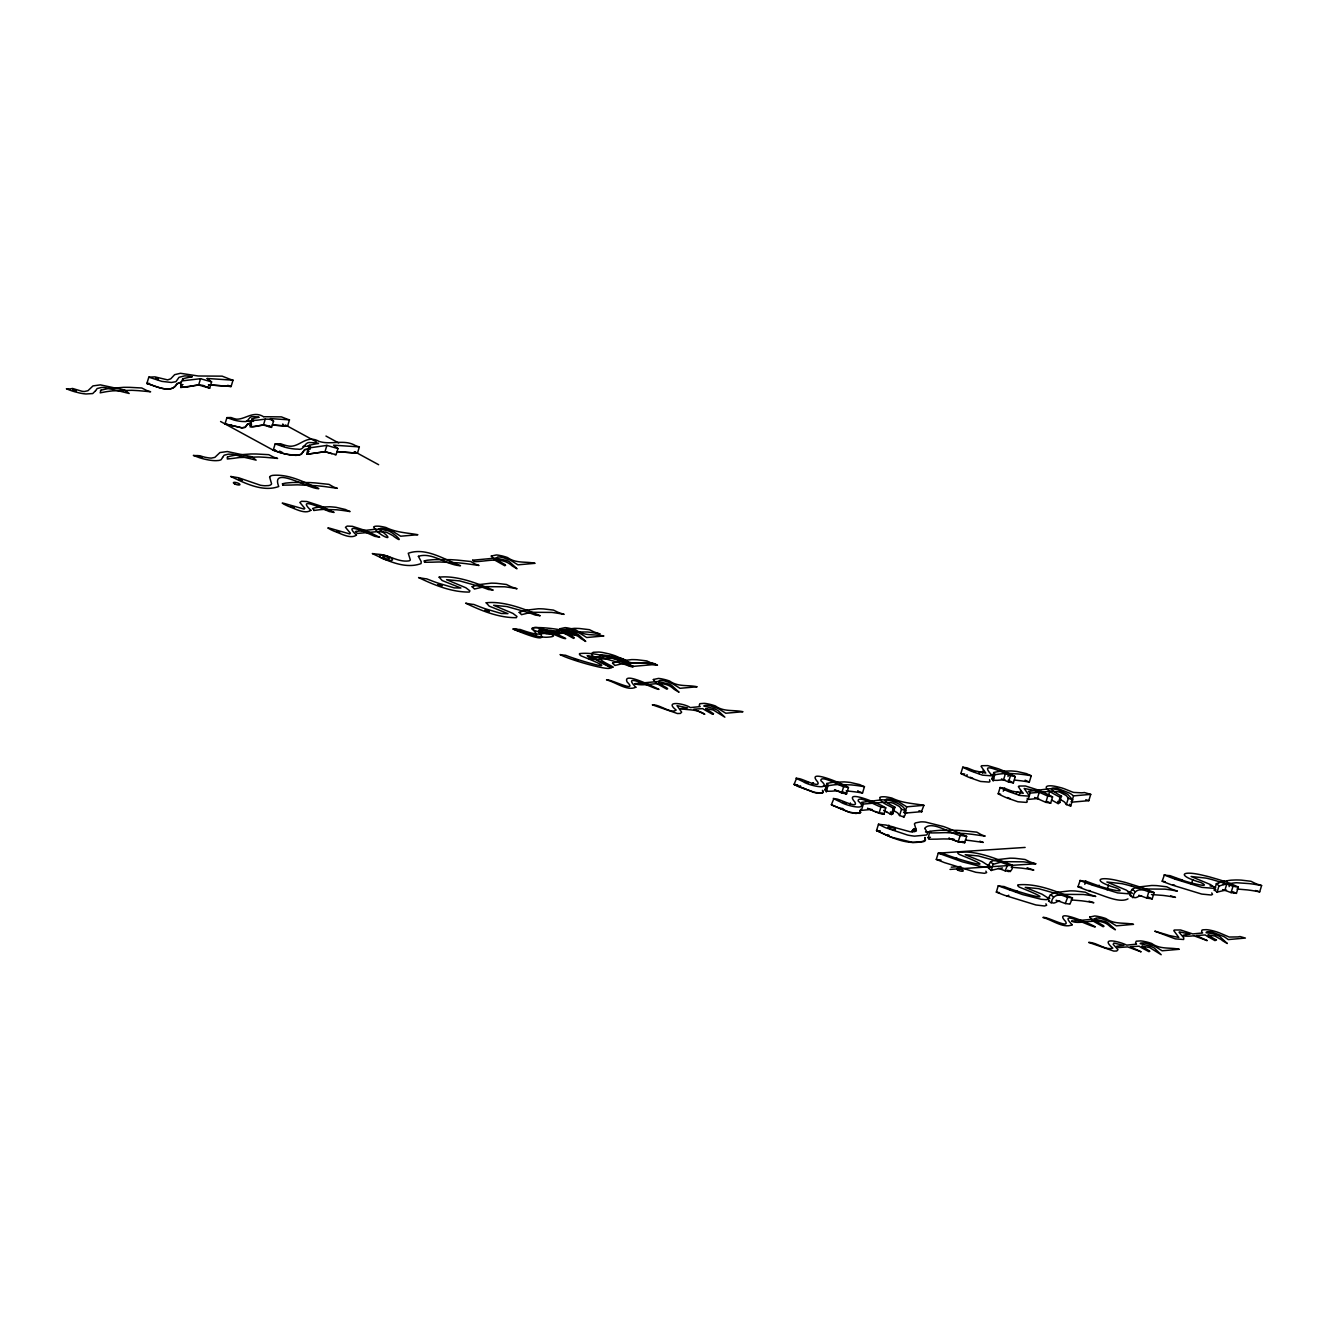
<?xml version="1.0" encoding="UTF-8"?>
<svg xmlns="http://www.w3.org/2000/svg" width="1328" height="1328" viewBox="0 0 1328 1328"><rect width="100%" height="100%" fill="white"/><g stroke="black" fill="none" stroke-linecap="round" stroke-linejoin="round"><path stroke-width="1.5" d="M1097.426 886.407L1099.136 885.178M225.013 423.914L241.845 427.815L245.199 427.317L247.473 424.064L251.473 422.985L247.855 423.765L245.199 427.317L241.845 427.815L225.013 423.914L226.922 417.623L234.143 420.096A15.538 4.333 16.9 0 0 243.771 421.524C248.834 422.835 248.419 415.614 253.382 416.693A13.18 3.669 16.9 0 1 256.105 416.826L259.159 417.291L258.113 417.457A156.903 43.774 16.9 0 0 255.142 418.005L252.22 418.702L250.112 426.952L263.442 425.06L271.642 427.433L273.551 421.142L270.314 418.602L289.471 419.847L287.562 426.155L272.157 425.01M250.295 425.392L251.573 424.678L250.295 424.993M308.528 451.304C304.992 456.865 309.059 450.043 309.208 445.328L313.159 444.399A211.268 58.947 16.9 0 1 317.143 443.668L318.571 443.436L314.437 442.805A17.745 4.947 16.9 0 0 310.785 442.622C304.079 441.162 304.66 450.889 297.837 449.13A20.916 5.843 16.9 0 1 284.856 447.204L275.162 443.884L273.236 450.175L284.673 453.944L295.912 455.421L301.074 454.408L304.693 449.628L310.038 448.914L304.693 449.628L301.539 454.027L298.518 455.238L289.753 454.94L279.544 452.516L273.236 450.175L220.564 421.491M250.295 425.126C251.49 430.089 263.757 421.839 268.588 426.537M252.22 418.702C252.453 423.383 268.422 415.78 273.551 421.142M309.208 445.328L308.943 447.951L326.887 445.395L337.943 448.615L336.017 454.906L334.673 454.508M207.201 378.497L211.584 381.9L209.675 388.191L208.33 387.793M889.893 813.782L891.387 814.595L893.312 808.254A12.898 3.602 16.9 0 1 893.545 807.806L894.923 807.241L892.997 813.549L891.42 814.446L892.997 813.549L890.341 812.055M838.499 790.708L836.308 790.824A140.668 39.242 16.9 0 0 831.892 791.173L826.165 791.289A16.65 4.648 16.9 0 0 825.037 789.928L826.796 783.487L829.07 782.972A119.719 33.399 16.9 0 1 833.038 782.308L844.127 781.893A56.772 15.836 16.9 0 1 850.385 782.458L859.93 784.649A9.844 2.756 16.9 0 0 861.723 785.562L864.445 786.691L862.536 792.982L855.481 791.92A116.316 32.453 16.9 0 0 849.173 791.189L846.152 790.907M826.331 791.986L828.074 784.997A16.65 4.648 16.9 0 0 826.962 783.636L826.796 783.487M993.145 781.013L994.888 774.025A16.65 4.648 16.9 0 0 993.759 772.68L991.85 778.972A16.65 4.648 16.9 0 1 992.962 780.333L997.361 780.349A136.867 38.18 16.9 0 1 1003.553 779.835L1004.914 779.768M712.638 714.315L712.655 714.132A4.98 1.394 16.9 0 1 713.468 713.7M232.201 425.674L230.441 424.811M812.321 784.217L813.516 782.806M146.893 383.46L149.466 383.609L146.893 383.46C155.525 385.933 171.644 394.565 177.105 383.643C184.409 381.8 181.305 381.451 176.707 384.058C171.262 394.482 155.31 385.801 146.893 383.46L148.802 377.169L154.944 376.87L167.627 379.891L170.731 378.829L174.649 374.679L180.442 373.284L198.237 375.99L222.158 376.156L228.947 378.812A9.927 2.772 16.9 0 0 233.014 380.173L231.105 386.465L208.513 384.854L231.105 386.465L227.652 385.352M206.272 387.178C198.453 379.476 173.171 396.723 182.882 378.762L185.688 378.048A224.067 62.516 16.9 0 1 189.506 377.252L192.344 376.737L188.161 376.09A17.745 4.947 16.9 0 0 184.459 375.907L179.014 377.335L175.927 381.7L171.412 382.464L161.85 381.385L148.802 377.169M180.973 385.054L182.7 384.605L180.973 385.054L180.691 387.544L198.636 384.987L200.545 378.696L211.584 381.9M263.442 425.06L265.351 418.752M335.403 454.541L324.978 451.703L307.034 454.242L324.978 451.703L326.887 445.395M336.731 451.636L357.448 453.18L359.357 446.889A9.927 2.772 16.9 0 1 355.29 445.527C344.284 438.937 330.655 445.278 319.002 441.377C305.789 433.924 299.481 448.283 288.176 445.976A11.902 3.32 16.9 0 1 280.656 443.735L275.162 443.884M822.746 790.675L822.563 792.899L816.239 792.916L798.526 786.674L794.078 784.433L796.584 778.241A14.907 4.15 16.9 0 0 798.643 778.573C801.963 778.49 821.717 789.181 817.567 781.76C804.951 767.7 844.226 784.25 848.443 787.57L846.534 793.878L835.212 790.11M831.378 804.735L848.708 812.089L855.946 813.5L860.577 812.603L859.731 810.578L860.644 812.338L859.432 813.35L849.903 812.421L832.324 805.249L831.378 804.735L833.884 798.543A14.907 4.15 16.9 0 0 835.959 798.875C839.263 798.792 859.017 809.499 854.883 802.062C842.251 788.002 881.526 804.552 885.759 807.889L883.834 814.18L874.903 811.474M838.914 791.754L841.736 792.982L843.645 786.674A22.659 6.325 16.9 0 1 846.002 787.056L848.443 787.57M871.965 809.383L861.407 810.379L863.333 804.071A18.791 5.246 16.9 0 0 861.573 802.361L881.858 799.788L888.797 800.253A8.931 2.49 16.9 0 1 892.051 801.116C898.508 803.324 909.979 808.387 903.903 817.069L899.571 815.525L898.027 813.367A10.475 2.922 16.9 0 0 896.948 812.47L893.18 810.312M873.359 810.777L867.516 808.337L879.036 813.284L880.945 806.992A22.659 6.325 16.9 0 1 883.319 807.374L885.759 807.889M879.601 830.913L876.563 830.531C891.271 837.536 909.215 846.451 925.267 840.558L924.869 837.42L925.5 840.126L923.84 841.62L912.668 842.433L890.706 837.022L876.563 830.531L878.472 824.223L880.846 824.539A51.012 14.226 16.9 0 0 885.776 825.02L893.611 827.012A31.158 8.698 16.9 0 0 896.317 827.975L909.896 831.693A9.91 2.772 16.9 0 0 912.402 831.859L915.756 831.295A11.188 3.121 16.9 0 0 916.386 830.747L914.428 823.908A21.68 6.042 16.9 0 1 915.706 822.845L920.586 821.899A18.974 5.295 16.9 0 1 925.433 822.065L943.411 826.514A36.155 10.093 16.9 0 1 949.288 828.738L966.651 836.391L964.742 842.682L958.235 841.753L948.74 838.184L949.553 838.499M887.917 828.29L888.864 825.136M899.571 815.525L901.496 809.233L899.936 807.075A10.475 2.922 16.9 0 0 898.873 806.179L893.611 803.39A5.113 1.428 16.9 0 0 891.287 802.693L883.718 802.228L863.333 804.071M921.433 811.674L923.923 805.332L906.742 806.826L904.833 813.134L903.588 812.188L906.709 812.968M914.743 831.544L915.706 828.406M953.902 839.064L943.461 838.931A256.155 71.463 16.9 0 0 936.987 839.147L928.82 839.23A14.143 3.951 16.9 0 0 928.206 837.902L929.882 831.328L933.418 830.896A207.782 57.967 16.9 0 1 940.755 830.282L956.94 830.332A225.079 62.798 16.9 0 1 963.414 830.747L976.844 832.158L981.176 834.631A10.06 2.805 16.9 0 0 985.177 836.109L972.328 834.333A247.821 69.139 16.9 0 0 964.742 833.536L945.37 832.623A256.155 71.463 16.9 0 0 938.913 832.839L930.729 832.938A14.143 3.951 16.9 0 0 930.131 831.61L929.882 831.328M989.559 779.719L989.941 781.578A9.147 2.556 16.9 0 1 988.928 782.076L980.612 781.462L969.125 777.428A45.086 12.583 16.9 0 1 962.916 774.539L960.874 773.477L962.8 767.169A17.214 4.797 16.9 0 0 966.884 767.767L967.498 768.016A71.928 20.069 16.9 0 0 974.42 770.755L985.791 773.095L981.093 766.372A11.172 3.121 16.9 0 1 981.824 765.708L987.8 765.625L998.307 768.763A30.959 8.632 16.9 0 1 1003.653 770.937L1008.965 773.394L1017.895 773.942A116.316 32.453 16.9 0 1 1024.203 774.656L1031.258 775.735L1029.333 782.026L1022.278 780.964A116.316 32.453 16.9 0 0 1015.986 780.233L1014.443 780.084M985.891 871.151L986.638 872.629L984.496 873.309L975.881 872.297L944.424 862.602L936.306 859.432L938.232 853.14L1025.133 847.43M950.383 838.815L958.235 841.753L960.161 835.445A12.566 3.503 16.9 0 1 962.186 835.661L966.651 836.391M982.488 773.128L983.45 769.991M1004.2 788.085A17.214 4.797 16.9 0 1 1000.117 787.504L998.191 793.779L1000.216 794.841A45.086 12.583 16.9 0 0 1006.425 797.73L1017.912 801.763L1026.229 802.394A9.147 2.556 16.9 0 0 1027.241 801.88L1026.859 800.037M1003.553 779.835L1005.462 773.527L1009.346 773.593A51.194 14.276 16.9 0 1 1015.273 776.614L1013.347 782.922L1012.484 782.723A19.837 5.528 16.9 0 0 1008.55 782.026L1001.478 778.922M1003.238 791.222L1004.815 788.334M1008.002 776.548L1008.965 773.394M1008.533 782.026L1010.459 775.718A19.837 5.528 16.9 0 1 1014.393 776.415L1015.256 776.614M1002.507 867.964A181.571 50.663 16.9 0 0 997.394 868.894L991.169 870.371A5.71 1.594 16.9 0 0 990.572 869.74C985.708 867.715 990.074 860.245 994.639 860.494A173.918 48.522 16.9 0 1 998.839 859.465L1009.927 858.187A61.022 17.032 16.9 0 1 1015.339 858.336L1025.083 859.498L1029.017 861.44A12.882 3.586 16.9 0 0 1031.574 862.453L1035.74 863.781L950.018 869.408M991.286 870.62L993.078 864.063A5.71 1.594 16.9 0 0 992.481 863.432L990.323 861.988M1019.323 795.024L1020.751 790.293L1018.393 786.674A11.172 3.121 16.9 0 1 1019.14 786.027L1025.415 785.993L1037.932 789.961A30.361 8.466 16.9 0 1 1041.866 791.654L1043.659 792.484A71.247 19.87 16.9 0 1 1050.714 795.904L1052.556 796.933L1050.647 803.224L1049.784 803.025A19.837 5.528 16.9 0 0 1045.85 802.344A79.049 22.061 16.9 0 1 1042.829 801.016L1037.317 798.576L1039.243 792.268A29.963 8.35 16.9 0 0 1034.379 790.392L1024.187 788.483L1029.15 795.588A9.147 2.556 16.9 0 1 1028.154 796.086L1019.838 795.472L1008.334 791.438A45.086 12.583 16.9 0 1 1002.142 788.55L1000.1 787.487M1045.916 903.82L1046.647 905.298L1044.505 905.995L1035.906 904.966L1004.449 895.271L996.332 892.117L998.241 885.809A24.468 6.823 16.9 0 0 999.801 886.075L1000.316 886.158A13.977 3.901 16.9 0 0 1001.378 886.307A19.737 5.511 16.9 0 0 1004.068 886.523C1015.571 891.553 1068.542 906.642 1019.389 887.154A7.354 2.058 16.9 0 1 1017.879 884.846C1036.537 883.137 1055.345 890.955 1072.493 897.977L1069.92 904.169A52.29 14.591 16.9 0 0 1068.575 903.936L1066.948 903.721A56.772 15.836 16.9 0 0 1065.77 903.588L1065.288 903.538A51.692 14.425 16.9 0 0 1058.283 900.998L1056.092 900.268M1005.213 870.853L1007.67 864.611A56.772 15.836 16.9 0 1 1008.848 864.744C1015.356 863.3 1011.953 874.04 1006.923 871.035A56.772 15.836 16.9 0 0 1005.761 870.902L1005.213 870.853A51.692 14.425 16.9 0 0 998.274 868.329M1038.546 798.443L1028.221 799.423L1030.13 793.115L1050.797 791.256L1058.2 791.77A5.096 1.428 16.9 0 1 1060.259 792.368L1065.67 795.223A10.475 2.922 16.9 0 1 1066.749 796.119L1068.293 798.277L1072.626 799.821L1070.7 806.113L1066.384 804.569L1064.84 802.411A10.475 2.922 16.9 0 0 1063.761 801.514L1060.325 799.506M1045.85 802.328L1047.759 796.036A19.837 5.528 16.9 0 1 1051.693 796.717L1052.556 796.933M1048.29 796.053L1049.734 791.322A23.306 6.507 16.9 0 1 1047.045 788.965A15.969 4.449 16.9 0 1 1046.331 787.803L1046.248 787.355A12.002 3.353 16.9 0 1 1049.103 785.827L1050.465 785.794A12.616 3.519 16.9 0 1 1054.648 786.242L1056.075 786.525A29.631 8.267 16.9 0 1 1057.636 786.873L1061.487 787.853A12.251 3.42 16.9 0 1 1065.421 789.23L1072.576 792.086A5.478 1.527 16.9 0 0 1073.837 792.434L1081.689 792.816A57.121 15.936 16.9 0 0 1084.428 792.534L1090.736 794.376L1088.811 800.668L1071.646 802.178L1073.555 795.87L1090.736 794.376M1051.527 799.971L1058.2 803.639L1060.109 797.348L1053.436 793.679A27.656 7.719 16.9 0 1 1049.718 791.322M1058.2 803.606A12.052 3.353 16.9 0 1 1058.532 803.058L1059.81 802.593L1061.221 796.02A75.248 20.999 16.9 0 1 1056.856 793.513L1053.619 791.372M1066.384 804.569L1068.293 798.277M1051.245 903.156L1051.178 903.04A5.71 1.594 16.9 0 0 1050.581 902.409C1045.734 900.401 1050.083 892.914 1054.664 893.163A173.918 48.522 16.9 0 1 1058.848 892.15L1069.953 890.856A61.022 17.032 16.9 0 1 1075.348 891.005L1085.109 892.167L1089.026 894.109A12.882 3.586 16.9 0 0 1091.583 895.122L1095.749 896.45L1088.877 895.255A88.113 24.585 16.9 0 0 1083.449 894.508L1064.442 894.342A181.571 50.663 16.9 0 0 1059.329 895.271C1051.942 894.142 1047.709 907.422 1057.42 901.563A181.571 50.663 16.9 0 1 1059.91 901.081M1065.288 903.538L1067.679 897.28A56.772 15.836 16.9 0 1 1068.857 897.413L1072.493 897.977M1149.766 898.508A26.278 7.337 16.9 0 1 1150.43 898.608L1152.189 898.907L1154.132 892.615L1147.077 889.494A37.035 10.325 16.9 0 0 1143.059 887.967L1125.646 882.522A50.381 14.06 16.9 0 0 1119.62 881.062C1096.862 875.351 1091.716 880.929 1116.632 888.034C1130.344 894.989 1099.733 886.905 1097.011 885.178A78.07 21.779 16.9 0 1 1092.612 883.651L1085.756 881.161A18.658 5.212 16.9 0 1 1083.001 880.929A12.682 3.536 16.9 0 1 1082.486 880.879A21.779 6.076 16.9 0 1 1080.179 880.497L1077.954 886.755L1080.311 887.685A127.139 35.474 16.9 0 0 1087.449 890.441L1090.421 890.706M1084.793 884.315L1085.756 881.161M1107.12 889.826L1108.565 885.112M1132.884 897.794L1132.817 897.678A5.71 1.594 16.9 0 0 1132.22 897.047C1127.356 895.039 1131.722 887.552 1136.287 887.801A173.918 48.522 16.9 0 1 1140.486 886.789L1151.575 885.494A61.022 17.032 16.9 0 1 1156.987 885.643L1166.731 886.805L1170.665 888.747A12.882 3.586 16.9 0 0 1173.222 889.76L1177.388 891.088L1170.499 889.893A88.113 24.585 16.9 0 0 1165.071 889.146L1146.081 888.98A181.571 50.663 16.9 0 0 1140.968 889.909C1133.581 888.781 1129.348 902.044 1139.042 896.201A181.571 50.663 16.9 0 1 1141.549 895.719M1138.81 895.255A59.644 16.633 16.9 0 1 1146.911 898.126L1148.77 891.868L1150.496 892.051A24.17 6.74 16.9 0 1 1151.293 892.15M1211.75 892.931L1212.497 894.408L1211.186 895.006L1201.74 894.076L1171.661 884.896A127.139 35.474 16.9 0 1 1164.523 882.157L1162.166 881.211L1164.39 874.969A21.779 6.076 16.9 0 0 1166.714 875.351A12.682 3.536 16.9 0 0 1167.229 875.401A18.658 5.212 16.9 0 0 1169.951 875.633L1176.824 878.123A78.07 21.779 16.9 0 0 1181.223 879.651C1183.945 881.377 1214.556 889.461 1200.844 882.506C1175.927 875.401 1181.073 869.823 1203.832 875.517A50.381 14.06 16.9 0 1 1209.858 876.995L1219.469 879.8A61.935 17.281 16.9 0 1 1224.217 881.344A39.176 10.923 16.9 0 1 1230.077 883.485A47.825 13.346 16.9 0 1 1238.327 887.087L1236.434 893.379L1234.642 893.08A26.278 7.337 16.9 0 0 1233.978 892.98M1191.332 884.299L1192.776 879.568M1226.491 890.059L1224.217 890.474A151.226 42.197 16.9 0 0 1220.117 891.403L1217.029 892.15A5.71 1.594 16.9 0 0 1216.431 891.52L1214.273 890.075L1216.564 883.585A75.762 21.132 16.9 0 1 1218.755 882.805M1217.145 892.399L1218.938 885.842A5.71 1.594 16.9 0 0 1218.34 885.212L1216.182 883.767M1223.271 884.498L1224.217 881.36L1227.338 880.73M1233.596 892.931A24.17 6.74 16.9 0 0 1232.799 892.814L1231.089 892.632A51.726 14.425 16.9 0 0 1224.864 890.358L1226.773 884.05L1233.812 882.971A70.666 19.721 16.9 0 1 1236.451 882.738L1249.283 883.601A88.113 24.585 16.9 0 1 1254.711 884.348L1261.6 885.56L1259.691 891.852L1252.802 890.656A88.113 24.585 16.9 0 0 1247.374 889.909L1237.032 889.013M1229.114 886.639L1230.077 883.485M1231.073 892.632L1232.982 886.324L1234.708 886.523A24.17 6.74 16.9 0 1 1235.521 886.623M812.304 783.902L813.101 782.972M843.828 809.449L840.624 808.437L842.633 808.47M1007.255 896.334L1008.765 895.205M1182.152 879.999L1181.804 881.244M955.961 858.469L956.807 858.021M1016.816 890.69L1015.97 891.154A7.354 2.058 16.9 0 0 1015.787 891.769M1214.273 890.075L1214.639 889.893A75.762 21.132 16.9 0 1 1215.9 889.411M1219.054 886.091L1222.042 885.095A151.226 42.197 16.9 0 1 1226.126 884.182L1226.773 884.05A51.726 14.425 16.9 0 1 1232.982 886.324M988.397 868.296L990.157 867.582M1048.423 900.965L1049.485 900.5M1130.062 895.603L1131.124 895.138M1090.786 883.801L1092.33 884.398L1089.358 884.133A127.139 35.474 16.9 0 1 1082.237 881.377L1079.88 880.447M1174.965 878.389L1176.591 878.754M1176.508 878.887L1173.57 878.605A127.139 35.474 16.9 0 1 1166.449 875.849L1164.092 874.92M1174.599 885.178L1173.089 884.747M993.195 864.312L999.32 862.602A181.571 50.663 16.9 0 1 1004.433 861.673L1023.423 861.822A88.113 24.585 16.9 0 1 1028.851 862.586L1035.74 863.781M1218.755 882.788L1224.217 881.36M307.299 451.636L309.009 451.188M993.61 772.531L993.875 772.464A103.534 28.884 16.9 0 1 1000.316 771.319L1010.94 770.937A56.772 15.836 16.9 0 1 1017.198 771.502L1026.727 773.693A9.844 2.756 16.9 0 0 1028.536 774.606L1031.258 775.735M824.887 789.778L826.481 789.396M995.054 774.722L999.287 774.058A136.867 38.18 16.9 0 1 1005.462 773.527L1010.459 775.718M980.844 771.734L979.915 772.016A11.172 3.121 16.9 0 0 979.184 772.664L979.217 773.593M1018.144 792.036L1017.215 792.318A11.172 3.121 16.9 0 0 1016.484 792.982L1016.435 793.563M828.24 785.678L833.801 784.865A140.668 39.242 16.9 0 1 838.217 784.516L851.082 784.898A116.316 32.453 16.9 0 1 857.39 785.612L864.445 786.691M246.178 421.358L249.282 421.026M1009.23 889.129L1010.674 889.577M1010.508 889.81L1009.18 889.362M1008.666 896.101L1007.421 895.769M927.973 837.619L930.48 837.304M472.585 560.233L495.991 558.042L506.997 560.632A12.583 3.519 16.9 0 1 509.388 561.727L516.99 568.766L512.093 565.877A18.177 5.063 16.9 0 0 511.014 564.898C500.54 556.399 486.247 561.81 474.129 561.611L472.602 560.25M713.468 713.7L705.849 708.72M247.074 421.175L248.502 421.042M302.933 446.49L305.921 446.274M200.545 378.696L182.799 380.787A49.8 13.894 16.9 0 0 182.965 379.858L182.882 378.762M921.864 811.64L905.679 813.051M1061.719 796.285L1060.441 796.75A12.052 3.353 16.9 0 0 1060.109 797.298M303.88 446.374L304.876 446.291M1193.739 935.676C1189.307 936.838 1174.085 935.858 1190.037 934.215L1179.679 931.891A6.059 1.693 16.9 0 0 1179.115 932.273L1183.796 937.817L1183.613 939.494L1175.38 938.896L1154.762 931.177L1167.229 934.846A57.718 16.102 16.9 0 1 1168.856 935.443L1178.832 937.452L1173.803 930.662A9.711 2.706 16.9 0 1 1174.417 930.015L1180.592 929.982L1192.727 933.933L1202.604 932.937A13.097 3.652 16.9 0 1 1201.641 931.625L1201.823 930.33A9.296 2.59 16.9 0 1 1203.035 929.799L1206.173 929.666A11.803 3.287 16.9 0 1 1209.725 930.098L1210.19 930.198A15.753 4.399 16.9 0 1 1220.083 933.136L1229.164 937.037L1237.912 936.921A72.691 20.285 16.9 0 0 1239.987 936.539L1245.398 938.066L1228.217 939.577A34.727 9.694 16.9 0 0 1224.001 936.638L1212.066 932.057A8.715 2.44 16.9 0 0 1208.779 931.692L1208.082 931.708A7.47 2.075 16.9 0 0 1206.156 932.771L1210.389 933.285A10.176 2.839 16.9 0 1 1213.377 933.999L1216.929 935.227A12.533 3.503 16.9 0 1 1219.768 936.506L1227.288 943.511L1222.391 940.606A18.16 5.063 16.9 0 0 1221.295 939.643L1215.037 936.074L1208.082 934.912M951.263 867.167L960.941 866.537M263.857 416.726L281.403 416.876L286.45 418.851A7.37 2.058 16.9 0 0 289.471 419.847M925.5 831.892L930.048 832.274M1151.476 894.524L1163.162 895.437A88.113 24.585 16.9 0 1 1168.59 896.184L1175.479 897.379L1171.296 896.051A12.882 3.586 16.9 0 1 1170.615 895.802M207.168 378.48L233.014 380.173M926.263 831.876L929.002 832.108M1011.172 867.234L1021.514 868.13A88.113 24.585 16.9 0 1 1026.942 868.877L1033.831 870.072L1029.648 868.744A12.882 3.586 16.9 0 1 1027.108 867.732M1071.181 899.903L1081.523 900.799A88.113 24.585 16.9 0 1 1086.951 901.546L1093.84 902.741L1089.674 901.413A12.882 3.586 16.9 0 1 1088.977 901.164M705.649 708.571L713.269 709.982L724.856 717.17L717.9 710.463A12.417 3.469 16.9 0 0 713.667 708.571L703.807 706.031A6.922 1.926 16.9 0 1 704.388 705.583L705.649 705.367A8.798 2.457 16.9 0 1 710.53 705.898L718.099 708.471L725.785 713.236L742.966 711.725C733.786 709.65 723.826 712.14 715.377 705.948A15.255 4.25 16.9 0 0 709.783 704.288L706.845 703.674A11.52 3.22 16.9 0 0 704.189 703.359L699.873 703.674L699.225 705.284A13.064 3.635 16.9 0 0 700.171 706.596L690.294 707.592C685.182 703.624 663.17 699.989 676.184 710.065C671.005 714.165 659.767 704.238 652.33 704.836L677.429 713.534L680.384 713.451L681.646 712.157L676.998 705.649L687.605 707.874L680.434 708.637C688.004 710.264 697.316 708.953 704.786 714.281L693.88 709.169L702.744 708.621A38.014 10.607 16.9 0 0 706.147 710.712L712.655 714.331M1142.014 946.134L1149.616 947.545L1161.203 954.732L1154.248 948.009A12.417 3.469 16.9 0 0 1150.031 946.117L1140.171 943.594A6.922 1.926 16.9 0 1 1140.735 943.146L1141.997 942.93A8.798 2.457 16.9 0 1 1146.877 943.461L1154.447 946.034L1162.133 950.782L1179.314 949.288C1170.134 947.196 1160.191 949.686 1151.725 943.494A15.255 4.25 16.9 0 0 1146.13 941.851L1143.192 941.237A11.52 3.22 16.9 0 0 1140.536 940.905L1136.22 941.22L1135.573 942.847A13.064 3.635 16.9 0 0 1136.519 944.158L1126.642 945.138C1121.147 942.05 1098.555 936.074 1112.814 948.126C1105.593 950.649 1096.745 942.299 1088.678 942.399L1113.777 951.097L1116.748 950.997L1117.993 949.703L1113.146 944.308L1113.91 943.029L1123.953 945.42L1116.798 946.2L1118.342 947.578L1127.655 946.897L1141.15 951.844L1130.244 946.715L1139.109 946.183A38.014 10.607 16.9 0 0 1142.512 948.258L1149.019 951.695A4.98 1.394 16.9 0 1 1149.816 951.246L1142.196 946.283M273.551 425.076L287.562 426.155M338.59 451.719L357.448 453.18L353.995 452.068M309.341 446.44L307.017 446.291L310.553 446.557M279.494 451.122L282.001 452.201M972.76 778.258L970.154 777.212M958.235 841.753L963.165 842.417M226.922 417.623L231.006 417.523A8.848 2.473 16.9 0 0 236.6 419.183C245.68 419.382 253.216 410.385 263.641 416.743M1146.877 898.16L1148.571 898.359A24.17 6.74 16.9 0 1 1149.384 898.458M252.718 421.242L250.096 421.026L253.648 421.358M797.696 784.981L794.078 784.433L813.798 792.418L822.115 793.032L823.277 792.301L822.43 790.276M1009.944 798.56L1007.454 797.53M797.447 784.948L794.078 784.433M805.681 789.197L803.34 788.168M880.298 830.996L876.563 830.531M359.357 446.889L333.577 445.195L337.943 448.615M841.736 792.982L846.534 793.878L843.131 792.069M879.036 813.284L883.834 814.18L881.825 813.101M1238.26 887.071L1236.567 886.789A26.278 7.337 16.9 0 0 1235.887 886.672M1154.049 892.599L1152.355 892.316A26.278 7.337 16.9 0 0 1151.675 892.217M1010.492 871.583L1007.637 870.255M1162.249 881.228L1162.481 881.277A21.779 6.076 16.9 0 0 1164.789 881.643A12.682 3.536 16.9 0 0 1165.303 881.709M1078.037 886.755L1078.27 886.805A21.779 6.076 16.9 0 0 1080.577 887.17A12.682 3.536 16.9 0 0 1081.092 887.237A18.658 5.212 16.9 0 0 1081.656 887.303M936.306 859.432L936.389 859.448A24.468 6.823 16.9 0 0 937.867 859.697L938.398 859.78A13.977 3.901 16.9 0 0 939.444 859.93A19.737 5.511 16.9 0 0 941.004 860.079M998.241 885.809L1022.377 894.508L1041.152 899.288L1046.431 899.687L1048.539 898.342L1042.082 894.225L1025.233 887.37L1038.413 888.615L1060.192 894.707A51.692 14.425 16.9 0 1 1067.148 897.23M996.332 892.117L996.398 892.134A23.937 6.673 16.9 0 0 998.407 892.466A13.977 3.901 16.9 0 0 999.469 892.599M1209.974 885.826L1211.883 886.34M156.92 379.343C161.8 379.791 152.355 376.969 156.77 379.293M198.636 384.987L208.994 387.992M324.978 451.703L331.917 453.695M231.105 386.465L228.283 385.601M357.448 453.18L354.626 452.3M1131.489 886.108L1127.671 885.062A52.041 14.525 16.9 0 0 1121.911 883.668L1106.871 882.008L1126.194 890.075L1129.896 892.582L1129.945 893.893L1117.645 892.914L1090.786 884.664M1127.671 891.885L1129.58 892.416A59.644 16.633 16.9 0 1 1132.502 893.279M1213.792 886.888L1215.701 887.436M987.916 865.109L989.858 865.673M1047.941 897.778L1049.884 898.342M1261.6 885.56L1257.433 884.232A12.882 3.586 16.9 0 1 1254.877 883.22L1250.943 881.277L1241.199 880.115A61.022 17.032 16.9 0 0 1235.787 879.966L1231.172 880.165A86.768 24.203 16.9 0 0 1227.354 880.73M1259.691 891.852L1255.524 890.524M270.63 427.135C272.788 427.832 266.081 424.064 271.178 427.151M823.443 785.661L826.597 786.674L824.223 785.894M1085.806 799.722L1088.811 800.668M923.923 805.332C913.166 803.374 902.177 803.174 891.935 798.078A26.51 7.404 16.9 0 0 888.797 797.381L886.905 797.049A12.218 3.403 16.9 0 0 884.116 796.767L882.307 796.783A11.852 3.303 16.9 0 0 879.717 797.597C880.398 803.407 889.046 805.083 893.296 808.304M918.993 810.694L922.014 811.624M991.037 774.938L994.174 776M901.496 809.233L905.812 810.777M1174.998 879.136L1201.857 887.37L1214.157 888.349L1214.107 887.054L1210.406 884.548L1191.083 876.48L1206.123 878.123A52.041 14.525 16.9 0 1 1211.883 879.534L1223.802 883.054A53.734 14.99 16.9 0 1 1226.773 884.05M1088.877 890.955C1100.348 893.711 1118.591 903.887 1127.987 898.89M960.161 835.445C950.151 833.669 931.941 820.106 924.686 828.274A21.065 5.876 16.9 0 0 925.732 829.801L927.525 833.353A23.589 6.574 16.9 0 1 926.346 835.013L914.577 836.142A25.697 7.171 16.9 0 1 907.539 835.046L885.278 827.61A57.934 16.168 16.9 0 1 878.472 824.223M517.024 630.617L538.272 636.461A30.61 8.532 16.9 0 0 546.04 637.274C570.857 636.062 523.697 629.273 545.31 629.904A49.85 13.911 16.9 0 1 550.937 630.385L571.057 634.917A13.695 3.818 16.9 0 1 572.683 634.95L574.493 635.133A19.704 5.495 16.9 0 1 576.784 635.465C569.264 627.264 502.449 623.513 546.953 633.987C557.777 633.921 570.559 629.738 579.772 637.573A18.177 5.063 16.9 0 1 580.867 638.536L585.748 641.441L578.161 634.402A12.583 3.519 16.9 0 0 575.771 633.307C560.565 626.6 544.945 635.216 535.715 633.954A19.123 5.345 16.9 0 1 531.798 633.141L529.158 632.443A29.365 8.2 16.9 0 1 525.34 631.265L520.012 629.439A38.263 10.674 16.9 0 1 518.866 629.455L513.239 629.107C517.107 630.684 551.817 645.773 538.77 632.277C535.815 623.579 561.794 639.532 565.695 638.552C561.976 635.896 522.352 618.831 535.848 633.024C540.147 641.291 517.505 628.011 514.799 629.19A46.032 12.848 16.9 0 1 512.99 628.941L514.965 629.787M1029.333 782.026L1026.627 780.914A9.844 2.756 16.9 0 1 1025.133 780.15M862.536 792.982L859.814 791.87M800.618 786.027L800.004 785.778M1194.071 935.825L1207.218 940.622L1196.312 935.51L1205.177 934.962A37.831 10.558 16.9 0 0 1208.58 937.053M1039.243 792.268L1044.738 794.708A79.049 22.061 16.9 0 0 1047.759 796.036M880.945 806.992C876.563 805.764 857.656 794.841 858.137 800.95C870.819 811.79 845.106 805.565 840.292 801.846A47.924 13.38 16.9 0 1 836.507 800.087L833.287 798.443M843.645 786.674C839.728 785.877 820.538 774.407 820.82 780.648C833.519 791.488 807.806 785.263 802.992 781.545A47.924 13.38 16.9 0 1 799.19 779.785L795.987 778.125M834.499 789.811L835.943 790.442M1147.873 896.948L1152.223 898.907M1005.462 773.527L1002.076 772.049A35.474 9.894 16.9 0 0 1000.266 771.286C992.962 768.514 981.077 763.567 991.85 775.27A9.147 2.556 16.9 0 1 990.837 775.784L982.521 775.154L971.034 771.12A45.086 12.583 16.9 0 1 964.825 768.231L962.8 767.169M836.69 790.758L838.167 791.422M962.086 841.471L964.742 842.682L963.016 841.886M1012.484 865.308C995.336 858.286 976.528 850.451 957.87 852.178A7.354 2.058 16.9 0 0 959.364 854.485C1008.467 873.924 955.629 858.934 944.108 853.854A19.737 5.511 16.9 0 1 941.353 853.622A13.977 3.901 16.9 0 1 940.307 853.489L939.776 853.406A24.468 6.823 16.9 0 1 938.298 853.157L962.368 861.839L981.143 866.62L986.405 867.018L988.513 865.673L982.073 861.557L965.224 854.701L978.404 855.946L1000.183 862.021A51.692 14.425 16.9 0 1 1007.122 864.545M282.897 424.412L283.677 424.777L282.532 424.23M843.828 792.418L846.534 793.878M325.958 436.049L338.69 442.971M355.024 451.869L378.646 464.717M285.454 424.993L316.346 441.809M890.391 814.064L883.684 810.329M882.506 813.45L883.834 814.18M1059.81 802.593L1059.312 802.311A75.248 20.999 16.9 0 1 1057.702 801.415M892.997 813.549L890.905 812.371M887.038 812.221L884.415 810.761M894.923 807.241C892.765 805.532 881.477 801.282 886.606 798.975A8.798 2.457 16.9 0 1 891.486 799.506L899.056 802.079L906.742 806.826M1050.647 803.224L1048.771 802.212A71.247 19.87 16.9 0 0 1047.493 801.548M1208.58 937.053L1215.087 940.672A4.582 1.278 16.9 0 1 1216.465 940.041L1215.884 939.709A82.452 23.008 16.9 0 1 1212.613 937.867L1208.281 935.061M857.722 790.774L858.021 790.94A9.844 2.756 16.9 0 0 858.652 791.289M1131.971 889.312L1134.129 890.739A5.71 1.594 16.9 0 1 1134.726 891.37L1134.842 891.636M1050.332 894.674L1052.506 896.101A5.71 1.594 16.9 0 1 1053.104 896.732L1053.204 896.998M207.932 387.129L209.675 388.191L207.533 386.863M1020.751 790.293L1023.241 793.297L1011.737 791.056A71.928 20.069 16.9 0 1 1004.815 788.334M1069.538 804.27L1070.7 806.113M903.339 816.122L903.903 817.069M1072.626 799.821L1067.612 794.277L1058.2 789.944A8.931 2.49 16.9 0 0 1055.411 789.264L1051.544 788.799A20.136 5.611 16.9 0 0 1048.688 788.849L1028.387 791.405A18.791 5.246 16.9 0 1 1030.13 793.115M889.196 835.395A3.436 0.963 16.9 0 1 887.619 834.598M965.34 840.093A247.821 69.139 16.9 0 1 970.419 840.641L983.268 842.417A10.06 2.805 16.9 0 1 979.848 841.188M860.478 809.366A18.277 5.096 16.9 0 1 861.391 810.362M1131.489 886.125A59.644 16.633 16.9 0 1 1148.836 891.835M1232.666 891.669A47.825 13.346 16.9 0 1 1236.401 893.379M1222.623 889.594A53.734 14.99 16.9 0 1 1224.864 890.358M1071.032 801.714A35.773 9.977 16.9 0 1 1071.613 802.178M1073.539 795.87A35.773 9.977 16.9 0 0 1069.737 793.181L1057.387 788.367A8.715 2.44 16.9 0 0 1054.117 788.002L1053.419 788.019A7.437 2.075 16.9 0 0 1051.494 788.782A12.4 3.453 16.9 0 0 1053.536 791.222M1027.158 798.294A18.791 5.246 16.9 0 1 1028.204 799.406M1000.615 794.194A17.214 4.797 16.9 0 1 998.191 793.795M1034.578 797.481A29.963 8.35 16.9 0 1 1037.251 798.543M1008.234 780.266A51.194 14.276 16.9 0 1 1013.364 782.922M967.415 775.071A71.928 20.069 16.9 0 1 966.817 774.822M964.742 774.041A17.214 4.797 16.9 0 1 960.891 773.494M991.95 778.756A103.534 28.884 16.9 0 1 993.659 778.374M227.387 457.23L227.354 458.509A69.919 19.505 16.9 0 1 227.287 459.007L233.446 458.343A313.74 87.532 16.9 0 1 239.505 457.529L258.694 456.965A245.282 68.425 16.9 0 1 265.65 457.347L277.569 458.426A9.96 2.772 16.9 0 1 273.485 457.081L268.737 454.674L256.437 454.01A222.739 62.15 16.9 0 0 250.643 453.993L236.484 455.023A205.624 57.37 16.9 0 0 230.308 456.168L227.403 457.048M282.897 485.135L291.064 485.052A256.105 71.446 16.9 0 1 297.538 484.836L316.894 485.749A247.821 69.139 16.9 0 1 324.497 486.546L337.345 488.322A10.06 2.805 16.9 0 1 333.345 486.845L329.012 484.371L315.566 482.944A225.046 62.781 16.9 0 0 309.109 482.545L292.924 482.496A207.749 57.967 16.9 0 0 285.586 483.11L282.3 483.824A14.143 3.951 16.9 0 1 282.897 485.135M424.578 562.275L432.745 562.176A256.105 71.446 16.9 0 1 439.219 561.976L458.575 562.873A247.821 69.139 16.9 0 1 466.161 563.686L479.01 565.462A10.06 2.805 16.9 0 1 475.026 563.968L470.693 561.495L457.247 560.084A225.046 62.781 16.9 0 0 450.79 559.669L434.588 559.619A207.749 57.967 16.9 0 0 427.251 560.233L423.981 560.947A14.143 3.951 16.9 0 1 424.578 562.275M491.294 556.05L494.481 559.951L504.806 565.745A4.98 1.394 16.9 0 1 505.603 565.296C505.453 563.919 492.19 559.32 497.784 556.963A8.798 2.457 16.9 0 1 502.681 557.511L510.234 560.084L517.937 564.832L535.101 563.321C525.921 561.246 515.978 563.736 507.512 557.544A15.255 4.25 16.9 0 0 501.934 555.884L498.979 555.287A11.52 3.22 16.9 0 0 496.323 554.955L491.294 556.05M560.051 628.725L563.238 632.626L573.563 638.403A4.98 1.394 16.9 0 1 574.377 637.971C574.211 636.577 560.947 631.995 566.558 629.638A8.798 2.457 16.9 0 1 571.438 630.186L578.991 632.759L586.694 637.506L603.875 635.996C594.695 633.921 584.735 636.411 576.269 630.219A15.255 4.25 16.9 0 0 570.691 628.559L567.737 627.961A11.52 3.22 16.9 0 0 565.081 627.629L560.051 628.725M591.441 653.658C594.429 661.228 605.336 664.299 611.361 667.934A7.321 2.042 16.9 0 1 612.54 667.287L613.27 667.204C610.1 664.681 593.467 658.422 601.02 655.019A12.948 3.619 16.9 0 1 608.224 655.8L619.363 659.601L630.7 666.59L655.999 664.382C646.172 659.269 634.319 667.088 624.841 659.867A12.583 3.519 16.9 0 0 622.417 658.705L611.395 656.115L587.989 658.306C599.559 662.29 615.611 653.21 626.418 662.971A18.177 5.063 16.9 0 1 627.513 663.934L632.41 666.839L626.534 660.78L615.345 655.849A22.393 6.242 16.9 0 0 608.755 653.824L602.779 652.529A16.982 4.731 16.9 0 0 598.862 652.048L593.201 652.28L591.441 653.658M653.343 679.521L656.547 683.405L666.872 689.199A4.98 1.394 16.9 0 1 667.669 688.767C667.519 687.373 654.256 682.791 659.85 680.434A8.798 2.457 16.9 0 1 664.73 680.965L672.3 683.538L679.986 688.302L697.167 686.792C687.987 684.7 678.027 687.19 669.578 681.015A15.255 4.25 16.9 0 0 663.983 679.355L661.045 678.741A11.52 3.22 16.9 0 0 658.389 678.425L653.343 679.521M1089.69 917.067L1092.894 920.968L1103.219 926.761A4.98 1.394 16.9 0 1 1104.016 926.313C1103.867 924.935 1090.603 920.337 1096.198 917.997A8.798 2.457 16.9 0 1 1101.078 918.528L1108.648 921.101L1116.333 925.848L1133.514 924.354C1124.335 922.263 1114.391 924.753 1105.925 918.561A15.255 4.25 16.9 0 0 1100.331 916.918L1097.393 916.303A11.52 3.22 16.9 0 0 1094.737 915.971L1089.69 917.067M310.868 510.317C304.909 514.567 295.214 508.657 288.641 506.416A47.908 13.363 16.9 0 1 284.856 504.657L282.233 503.129A14.89 4.15 16.9 0 0 284.308 503.445L304.129 509.089L304.809 508.342L299.862 502.482L301.589 501.27L306.851 501.503L320.745 506.018L334.092 512.459L331.651 511.944A22.676 6.325 16.9 0 0 329.294 511.562C324.829 509.736 295.264 495.41 310.868 510.317M356.452 535.134C350.492 539.384 340.798 533.474 334.208 531.233A47.908 13.363 16.9 0 1 330.423 529.474L327.8 527.93A14.89 4.15 16.9 0 0 329.875 528.262L349.696 533.906L350.376 533.159L345.446 527.299L347.172 526.087L352.418 526.32L366.329 530.835L379.675 537.276L377.235 536.761A22.676 6.325 16.9 0 0 374.878 536.379C369.466 534.072 341.08 520.526 356.452 535.134M418.386 556.316L421.225 561.644L421.026 563.603C404.974 569.496 387.012 560.582 372.321 553.56L374.679 553.876A52.107 14.542 16.9 0 0 378.912 554.307C389.054 555.038 398.35 562.458 408.891 560.897A11.404 3.187 16.9 0 0 410.319 559.852L408.26 553.245C425.773 547.036 444.199 559.354 460.501 565.728C446.158 565.081 432.347 551.867 418.386 556.316M378.696 529.025C400.276 544.546 377.667 535.715 373.649 526.984A11.852 3.303 16.9 0 1 376.222 526.17L378.048 526.154A12.218 3.403 16.9 0 1 380.821 526.436L382.713 526.768A26.411 7.37 16.9 0 1 385.85 527.465C396.109 532.561 407.082 532.76 417.855 534.719L400.674 536.213L392.972 531.466L385.419 528.893A8.798 2.457 16.9 0 0 380.538 528.361L378.696 529.025M635.846 687.223C627.165 691.423 615.677 682.094 606.531 679.903C608.855 678.309 639.15 693.83 627.098 681.961C621.985 670.856 654.621 687.323 658.987 689.348C654.97 689.614 619.545 670.773 635.846 687.223M1072.194 924.769C1063.462 928.853 1052.108 919.856 1042.878 917.465C1046.132 915.922 1070.484 929.617 1065.504 921.366C1052.008 907.19 1091.633 924.238 1095.351 926.911C1089.873 926.678 1056.457 908.551 1072.194 924.769M269.617 477.101L271.559 483.724A18.011 5.03 16.9 0 1 270.829 484.77A18.21 5.08 16.9 0 1 268.389 485.6L265.019 485.749A15.554 4.333 16.9 0 1 260.404 485.235L238.575 477.748L230.64 476.437C245.149 483.326 263.027 492.323 278.747 486.513C270.032 464.568 309.839 489.634 318.82 488.604C304.212 482.247 289.172 473.947 272.755 475.358A19.555 5.461 16.9 0 0 269.617 477.101M912.319 830.631C912.187 834.017 912.054 828.539 914.477 828.871L912.319 830.631M313.906 510.467L319.45 509.753A140.652 39.242 16.9 0 1 323.866 509.404L336.731 509.786A116.349 32.453 16.9 0 1 343.039 510.5L350.094 511.562L347.388 510.45A9.844 2.739 16.9 0 1 345.579 509.52L336.034 507.329A56.772 15.836 16.9 0 0 329.776 506.765L318.687 507.196A119.703 33.399 16.9 0 0 314.719 507.844L312.611 508.508A16.65 4.648 16.9 0 1 313.723 509.869L313.906 510.467M72.974 389.967L76.111 390.947L73.007 389.917M198.835 456.517L202.105 457.546L198.868 456.483M231.686 418.602L234.11 419.366L231.736 418.552M280.64 444.963L283.91 445.992L280.64 444.963M849.671 803.938L850.418 803.274L849.671 803.938M805.249 781.727L808.52 782.756L805.283 781.694M842.55 802.046L845.82 803.075L842.55 802.046M972.063 770.771L975.316 771.8L972.063 770.771M1009.363 791.073L1012.633 792.119L1009.363 791.073M238.725 479.358L241.978 480.387L238.725 479.358M290.898 506.615L294.169 507.645L290.965 506.532M336.482 531.432L339.736 532.462L336.499 531.383M438.057 584.552L442.158 585.864L438.091 584.503M485.102 610.183L489.219 611.478L485.102 610.183M519.945 630.601L522.402 631.398L519.995 630.551M574.045 659.103L578.145 660.414L574.045 659.103M222.589 457.446L221.178 459.654A19.306 5.395 16.9 0 1 218.622 460.484L216.032 460.667A20.883 5.827 16.9 0 1 199.665 457.778L193.357 455.421L194.818 455.554A17.828 4.98 16.9 0 0 197.191 455.554L200.146 455.786A11.803 3.287 16.9 0 0 205.193 457.28L208.596 457.878A13.595 3.785 16.9 0 0 211.434 458.094L214.87 457.38L219.933 452.566L227.337 451.537L251.756 456.749L256.138 460.152L232.832 454.375A17.812 4.963 16.9 0 0 228.184 454.193L224.117 455.222L222.589 457.446M95.55 390.747L92.711 393.569L86.021 393.968A19.057 5.312 16.9 0 1 79.448 392.972L74.351 391.644A20.85 5.81 16.9 0 1 66.4 388.755L68.027 388.872A22.393 6.242 16.9 0 0 70.401 388.872L72.542 388.457L81.938 391.245A8.881 2.473 16.9 0 0 84.494 391.494L87.947 390.714L92.993 385.9L100.38 384.871L124.799 390.083L129.181 393.486L105.875 387.693A17.812 4.963 16.9 0 0 101.243 387.527L97.143 388.54L95.55 390.747M439.136 577.165L442.158 580.519L460.916 588.022L454.242 587.872L438.306 583.191A55.793 15.571 16.9 0 1 432.895 581.249L426.637 578.842A39.691 11.072 16.9 0 1 425.259 578.709L420.594 577.979A44.72 12.483 16.9 0 1 418.586 577.547C434.356 585.15 451.57 592.188 469.265 592.072L469.913 590.877L465.896 587.789L446.557 579.672L459.754 580.917L481.516 587.009A51.692 14.425 16.9 0 1 488.472 589.532L489.003 589.582A56.772 15.836 16.9 0 1 490.181 589.715L491.808 589.947A52.29 14.591 16.9 0 1 493.169 590.163C478.91 583.938 457.114 575.14 439.136 577.165M486.181 602.779L489.202 606.132L507.96 613.636L501.287 613.486L485.367 608.805A55.793 15.571 16.9 0 1 479.956 606.863L473.797 604.456A39.691 11.072 16.9 0 1 472.303 604.323L467.639 603.593A44.72 12.483 16.9 0 1 465.63 603.161C480.968 610.565 498.714 617.869 516.326 617.686L516.957 616.491L512.957 613.42L493.618 605.302L506.798 606.531L528.577 612.623A51.692 14.425 16.9 0 1 535.516 615.146L536.064 615.196A56.772 15.836 16.9 0 1 537.242 615.345L538.869 615.561A52.29 14.591 16.9 0 1 540.214 615.777C525.954 609.552 504.159 600.754 486.181 602.779M587.325 655.783C645.84 680.617 574.891 662.556 560.051 654.571A23.937 6.673 16.9 0 0 562.059 654.903A13.977 3.901 16.9 0 0 563.686 655.102A20.816 5.81 16.9 0 0 565.645 655.268C577.099 660.149 630.468 675.504 581.116 655.899A7.354 2.058 16.9 0 1 579.622 653.592C597.567 651.6 619.346 660.381 633.572 666.606A52.29 14.591 16.9 0 0 632.211 666.39L630.601 666.158A56.772 15.836 16.9 0 0 629.422 666.025L628.874 665.975A51.692 14.425 16.9 0 0 621.936 663.436L600.156 657.36L587.325 655.783M472.137 586.744L473.83 588.404A5.71 1.594 16.9 0 1 474.428 589.051L480.653 587.574A181.571 50.663 16.9 0 1 485.766 586.644L504.773 586.81A88.113 24.585 16.9 0 1 510.201 587.557L517.073 588.752L512.907 587.424A12.882 3.586 16.9 0 1 510.35 586.412L506.433 584.486L496.672 583.324A61.022 17.032 16.9 0 0 491.277 583.158L480.172 584.453A173.918 48.522 16.9 0 0 475.988 585.465L472.137 586.744M519.198 612.357L520.875 614.034A5.71 1.594 16.9 0 1 521.472 614.665L527.714 613.187A181.571 50.663 16.9 0 1 532.827 612.274L551.817 612.424A88.113 24.585 16.9 0 1 557.262 613.171L564.134 614.366L559.968 613.038A12.882 3.586 16.9 0 1 557.411 612.025L553.494 610.1L543.733 608.938A61.022 17.032 16.9 0 0 538.321 608.772L527.233 610.067A173.918 48.522 16.9 0 0 523.049 611.096L519.198 612.357M555.17 631.962L556.864 633.622A5.71 1.594 16.9 0 1 557.461 634.253L563.686 632.775A181.571 50.663 16.9 0 1 568.799 631.862L587.806 632.012A88.113 24.585 16.9 0 1 593.234 632.759L600.123 633.954L595.957 632.626A12.882 3.586 16.9 0 1 593.4 631.613L589.466 629.688L579.705 628.526A61.022 17.032 16.9 0 0 574.31 628.36L563.221 629.655A173.918 48.522 16.9 0 0 559.022 630.684L555.17 631.962M612.54 663.187L614.233 664.847A5.71 1.594 16.9 0 1 614.831 665.477L621.056 664.017A181.571 50.663 16.9 0 1 626.169 663.087L645.176 663.253A88.113 24.585 16.9 0 1 650.604 664L657.493 665.195L653.326 663.867A12.882 3.586 16.9 0 1 650.77 662.855L646.836 660.912L637.075 659.75A61.022 17.032 16.9 0 0 631.68 659.601L620.591 660.896A173.918 48.522 16.9 0 0 616.391 661.908L612.54 663.187M101.077 390.183L100.513 390.532A42.662 11.902 16.9 0 1 100.181 392.822L106.489 391.66A313.69 87.515 16.9 0 1 112.548 390.864L131.754 390.299A245.199 68.409 16.9 0 1 138.693 390.681L150.612 391.76A9.96 2.789 16.9 0 1 146.545 390.399L141.781 387.992L129.497 387.344A222.805 62.167 16.9 0 0 123.687 387.328L108.431 388.589A218.141 60.856 16.9 0 0 102.538 389.818L101.077 390.183M356.203 531.416L355.373 531.648A18.277 5.096 16.9 0 1 357.232 533.458L377.65 531.615L385.203 532.08A5.113 1.428 16.9 0 1 387.527 532.777L392.789 535.566A10.475 2.922 16.9 0 1 393.868 536.462C407.381 546.206 391.743 529.822 385.983 530.503A8.931 2.49 16.9 0 0 382.713 529.64L375.791 529.175L356.203 531.416M635.348 683.621L634.635 683.704C646.205 687.688 662.274 678.591 673.064 688.369A18.177 5.063 16.9 0 1 674.159 689.332L679.056 692.237L671.453 685.182A12.583 3.519 16.9 0 0 669.063 684.103L658.041 681.513L635.348 683.621M1071.696 921.184C1079.946 925.467 1099.302 916.038 1109.411 925.931A18.177 5.063 16.9 0 1 1110.507 926.894L1115.404 929.783L1107.801 922.744A12.583 3.519 16.9 0 0 1105.411 921.649L1094.405 919.076L1071.696 921.184M275.527 450.325L273.236 450.175L275.527 450.325M384.008 558.009A3.436 0.963 16.9 0 0 389.27 558.806A3.436 0.963 16.9 0 0 384.722 556.498A3.436 0.963 16.9 0 0 384.008 558.009M234.658 483.89A3.436 0.963 16.9 0 0 239.92 484.687A3.436 0.963 16.9 0 0 235.388 482.379A3.436 0.963 16.9 0 0 234.658 483.89M381.999 558.241A6.856 1.909 16.9 0 0 392.524 559.852A6.856 1.909 16.9 0 0 383.46 555.237A6.856 1.909 16.9 0 0 381.999 558.241M890.158 828.672A3.436 0.963 16.9 0 0 895.421 829.469A3.436 0.963 16.9 0 0 890.889 827.161A3.436 0.963 16.9 0 0 890.158 828.672M957.903 870.122A3.42 0.963 16.9 0 0 963.198 870.969A3.42 0.963 16.9 0 0 958.75 868.645A3.42 0.963 16.9 0 0 957.903 870.122"/></g></svg>
